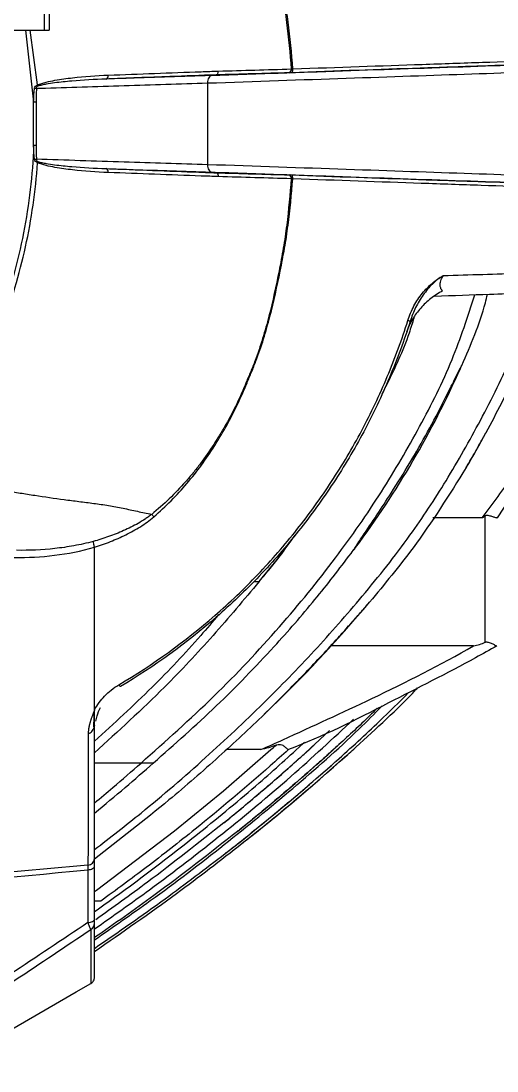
# Model space of a CAD drawing. Extents: x 9.3 to 87.2, y 0.6 to 68.8.
# Drawn here: x 62.47 to 64.413, y 22.828 to 27.11 of the extents above; entities that cross this region are included whole.
import ezdxf

# ---------------------------------------------------------------- set-up
doc = ezdxf.new("R2010")
doc.units = 0
doc.header["$MEASUREMENT"] = 0
doc.layers.add('OBJECT', color=7, linetype='CONTINUOUS')

msp = doc.modelspace()

# ---------------------------------------------------------------- linework, layer by layer
at = {"layer": 'OBJECT'}
for p, q in [((62.5651, 33.8472), (62.5651, 27.0722)), ((62.5856, 33.8472), (62.5856, 27.0722)), ((62.1377, 27.0722), (62.5651, 27.0722)), ((62.489, 27.0722), (62.522, 26.7791)), ((62.5379, 26.8488), (62.5081, 27.0722)), ((62.5651, 27.0722), (62.5856, 27.0722)), ((63.2316, 26.8568), (63.2316, 26.5236)), ((63.2424, 26.8867), (63.2667, 26.8898)), ((62.5329, 26.7791), (62.522, 26.7791)), ((62.5329, 26.7791), (62.5329, 26.6012)), ((62.5329, 26.6012), (62.522, 26.6012)), ((63.2667, 26.4906), (63.2424, 26.4937)), ((63.9442, 25.5882), (63.9555, 25.6112)), ((64.3523, 25.0836), (64.1514, 25.0836)), ((64.3644, 24.5762), (64.3644, 25.0917)), ((62.7706, 24.9452), (62.7707, 24.9636)), ((63.421, 24.8232), (63.4419, 24.8232)), ((63.442, 24.8233), (63.442, 24.8234)), ((64.3166, 24.5609), (63.7358, 24.5609)), ((63.7295, 24.2164), (63.6695, 24.16)), ((63.4478, 24.1381), (63.3085, 24.1381)), ((62.9602, 24.0834), (62.7706, 24.0834)), ((63.0104, 24.0834), (63.0104, 24.0834)), ((63.3036, 23.7146), (63.3095, 23.7192)), ((62.7706, 23.448), (62.7706, 23.6635)), ((62.7706, 23.2107), (62.7706, 23.4299)), ((62.7556, 23.4047), (62.7556, 23.1847))]:
    msp.add_line(p, q, dxfattribs=at)
at = {"layer": 'OBJECT', "flags": 128}
for points in [[(63.5729, 26.8988), (63.5744, 26.8992), (63.5759, 26.9001), (63.5772, 26.9016), (63.5784, 26.9036), (63.5792, 26.9059), (63.5799, 26.9086), (63.5802, 26.9114), (63.5802, 26.9144)], [(62.522, 26.6012), (62.522, 26.6312), (62.522, 26.7512), (62.522, 26.7791)], [(63.5795, 26.466), (63.5795, 26.469), (63.5792, 26.4718), (63.5785, 26.4744), (63.5776, 26.4768), (63.5765, 26.4788), (63.5751, 26.4803), (63.5736, 26.4812), (63.572, 26.4817)], [(64.8654, 26.0123), (64.8641, 26.0062), (64.7984, 25.7954), (64.7128, 25.585), (64.6095, 25.3827), (64.4127, 25.0836), (64.4127, 25.0836), (64.4127, 25.0836)], [(64.2627, 25.6932), (64.2629, 25.6931), (64.263, 25.6931), (64.2631, 25.693), (64.2632, 25.693), (64.2633, 25.693), (64.2633, 25.6929), (64.2633, 25.6929), (64.2634, 25.6929)], [(63.9555, 25.6112), (63.9555, 25.6112), (63.9555, 25.6112), (63.9554, 25.6112), (63.9553, 25.6113), (63.9553, 25.6113), (63.9552, 25.6114), (63.955, 25.6114), (63.9549, 25.6115)], [(63.442, 24.8234), (63.5165, 24.9147), (63.5382, 24.9424)], [(63.834, 24.963), (63.8343, 24.9628), (63.8345, 24.9626), (63.8347, 24.9625), (63.8349, 24.9624), (63.835, 24.9623), (63.8351, 24.9622), (63.8351, 24.9622), (63.8351, 24.9621)], [(62.7707, 24.3015), (62.7707, 24.3007), (62.7706, 24.2998)], [(62.7706, 23.56), (62.7784, 23.5655), (63.0973, 23.8072), (63.2961, 23.9698), (63.4904, 24.1381), (63.4904, 24.1381), (63.4904, 24.1381)], [(63.3095, 23.7192), (63.3095, 23.7192), (63.3095, 23.7192), (63.3095, 23.7192), (63.3095, 23.7192), (63.3095, 23.7192), (63.3095, 23.7192), (63.3095, 23.7192), (63.3095, 23.7192)], [(62.7433, 23.6481), (62.7487, 23.6486), (62.7539, 23.6497), (62.7587, 23.6512), (62.7628, 23.6531), (62.7661, 23.6554), (62.7686, 23.6579), (62.7701, 23.6607), (62.7706, 23.6635)], [(62.7433, 23.6481), (62.7433, 23.5967), (62.7433, 23.4326)], [(62.7433, 23.4326), (62.7488, 23.4331), (62.7539, 23.4341), (62.7587, 23.4356), (62.7628, 23.4375), (62.7661, 23.4398), (62.7686, 23.4424), (62.7701, 23.4451), (62.7706, 23.448)], [(62.137, 22.8275), (62.6951, 23.1497), (62.7556, 23.1847)]]:
    msp.add_lwpolyline(points, dxfattribs=at)
at = {"layer": 'OBJECT'}
for centre, radius, start, end in [((63.56, 26.9114), 0.0137, 288.533, 11.858), ((62.5182, 26.8433), 0.0204, 1.3765, 15.845), ((62.813, 26.8859), 0.0137, 289.7137, 11.8964), ((62.515, 26.2522), 0.5828, 88.2036, 88.9775), ((62.515, 27.1282), 0.5828, 271.0225, 271.7964), ((62.5182, 26.5371), 0.0204, 344.1604, 358.6214), ((62.813, 26.4945), 0.0137, 348.1025, 70.2866), ((63.56, 26.469), 0.0137, 348.1428, 71.4663), ((60.8137, 27.2235), 3.774, 323.1878, 336.0738), ((62.0157, 26.6902), 2.459, 336.0738, 336.3706), ((61.7537, 26.6902), 2.452, 333.893, 334.1852), ((60.9527, 27.2762), 3.882, 329.1935, 331.6032), ((59.4887, 28.2152), 5.429, 322.8725, 323.1878), ((59.4837, 28.4472), 5.7605, 313.71312, 319.94207), ((58.3257, 29.9837), 7.904, 308.9864, 312.53939), ((58.1757, 30.2721), 8.285, 308.68176, 312.4485), ((58.0407, 30.5272), 8.619, 308.22317, 312.18343), ((63.801, 24.1158), 0.0369, 42.1283, 42.2803), ((59.5207, 28.8941), 6.415, 312.18343, 312.29001), ((58.0687, 30.4696), 8.546, 307.82472, 311.73105), ((62.7434, 23.6949), 0.0273, 270.798, 355.2226), ((62.7417, 23.4301), 0.0289, 298.8054, 359.655)]:
    msp.add_arc(centre, radius, start, end, dxfattribs=at)
for points, knots in [([(63.0037, 28.2827), (63.0534, 28.2423), (63.0987, 28.1978), (63.1613, 28.1262), (63.1813, 28.1015), (63.2197, 28.0506), (63.2381, 28.0244), (63.273, 27.9713), (63.2896, 27.9442), (63.3212, 27.8892), (63.3359, 27.8611), (63.3633, 27.8038), (63.3762, 27.7746), (63.4007, 27.7156), (63.4122, 27.686), (63.434, 27.6264), (63.4443, 27.5965), (63.4635, 27.5362), (63.4723, 27.5059), (63.4966, 27.4145), (63.5103, 27.353), (63.5256, 27.2756), (63.5286, 27.2601), (63.5344, 27.229), (63.5372, 27.2135), (63.5452, 27.1668), (63.5498, 27.1354), (63.562, 27.0411), (63.568, 26.9776), (63.5734, 26.9142)], [0, 0, 0, 0, 0.125, 0.125, 0.1875, 0.1875, 0.25, 0.25, 0.3125, 0.3125, 0.375, 0.375, 0.4375, 0.4375, 0.5, 0.5, 0.5625, 0.5625, 0.625, 0.625, 0.75, 0.75, 0.78125, 0.78125, 0.8125, 0.8125, 0.875, 0.875, 1, 1, 1, 1]), ([(63.5802, 26.9144), (63.5749, 26.9781), (63.5688, 27.0418), (63.5565, 27.1365), (63.5519, 27.168), (63.5438, 27.2149), (63.5409, 27.2305), (63.5351, 27.2616), (63.5321, 27.2772), (63.5166, 27.3549), (63.5027, 27.4166), (63.4781, 27.5084), (63.4692, 27.5388), (63.4498, 27.5993), (63.4395, 27.6293), (63.4175, 27.6891), (63.4059, 27.7189), (63.3813, 27.7781), (63.3684, 27.8074), (63.3409, 27.8649), (63.3263, 27.8932), (63.2948, 27.9485), (63.2783, 27.9757), (63.2437, 28.0293), (63.2256, 28.0556), (63.1876, 28.1072), (63.1678, 28.1324), (63.106, 28.2054), (63.0615, 28.251), (63.0128, 28.2927)], [0, 0, 0, 0, 0.125, 0.125, 0.1875, 0.1875, 0.21875, 0.21875, 0.25, 0.25, 0.375, 0.375, 0.4375, 0.4375, 0.5, 0.5, 0.5625, 0.5625, 0.625, 0.625, 0.6875, 0.6875, 0.75, 0.75, 0.8125, 0.8125, 0.875, 0.875, 1, 1, 1, 1]), ([(65.1855, 26.9535), (65.1705, 26.953), (65.1555, 26.9525), (65.125, 26.9514), (65.0786, 26.9498), (65.0306, 26.9481), (64.9325, 26.9447), (64.8641, 26.9423), (64.6513, 26.935), (64.4986, 26.9297), (64.1716, 26.9185), (63.9988, 26.9125), (63.726, 26.9032), (63.6326, 26.9), (63.4416, 26.8934), (63.3441, 26.8901), (63.2447, 26.8867)], [0, 0, 0, 0, 0.03125, 0.03125, 0.0625, 0.125, 0.125, 0.25, 0.25, 0.5, 0.5, 0.75, 0.75, 0.875, 0.875, 1, 1, 1, 1]), ([(65.3648, 26.9598), (65.351, 26.9593), (65.337, 26.9588), (65.3087, 26.9578), (65.2657, 26.9564), (65.2212, 26.9548), (65.1303, 26.9517), (65.0671, 26.9496), (64.9354, 26.9452), (64.8671, 26.9429), (64.7259, 26.9382), (64.6529, 26.9358), (64.5023, 26.9308), (64.4246, 26.9282), (64.2648, 26.9228), (64.1829, 26.92), (63.9314, 26.9114), (63.756, 26.9053), (63.5729, 26.8988)], [0, 0, 0, 0, 0.03125, 0.03125, 0.0625, 0.125, 0.125, 0.25, 0.25, 0.375, 0.375, 0.5, 0.5, 0.625, 0.625, 0.75, 0.75, 1, 1, 1, 1]), ([(63.5802, 26.9144), (63.7638, 26.9209), (63.9396, 26.9271), (64.1917, 26.9357), (64.2738, 26.9385), (64.4341, 26.9439), (64.512, 26.9465), (64.663, 26.9516), (64.7361, 26.954), (64.8777, 26.9587), (64.9461, 26.961), (65.1442, 26.9677), (65.2657, 26.9719), (65.3766, 26.9758)], [0, 0, 0, 0, 0.25, 0.25, 0.375, 0.375, 0.5, 0.5, 0.625, 0.625, 0.75, 0.75, 1, 1, 1, 1]), ([(62.8264, 26.8888), (62.9527, 26.8936), (63.079, 26.8983), (63.2052, 26.9029), (63.2287, 26.9038), (63.2522, 26.9047), (63.2756, 26.9055)], [0, 0, 0, 0, 0.01271374, 0.01271374, 0.01271374, 0.01507616, 0.01507616, 0.01507616, 0.01507616]), ([(63.2316, 26.8568), (63.428, 26.8636), (63.6172, 26.8701), (63.9768, 26.8825), (64.1476, 26.8884), (64.471, 26.8995), (64.6221, 26.9048), (64.9033, 26.9145), (65.0335, 26.9191), (65.1518, 26.9232)], [0, 0, 0, 0, 0.25, 0.25, 0.5, 0.5, 0.75, 0.75, 1, 1, 1, 1]), ([(63.2667, 26.8898), (63.2692, 26.89), (63.2717, 26.8918), (63.275, 26.8976), (63.2758, 26.9016), (63.2756, 26.9055)], [0, 0, 0, 0, 0.5, 0.5, 1, 1, 1, 1]), ([(62.5254, 26.835), (62.5257, 26.8385), (62.5275, 26.8418), (62.5323, 26.8466), (62.5352, 26.8482), (62.5379, 26.8488)], [0, 0, 0, 0, 0.5, 0.5, 1, 1, 1, 1]), ([(62.5332, 26.8348), (62.5386, 26.8349), (62.5441, 26.8351), (62.5495, 26.8353), (62.6633, 26.8388), (62.7771, 26.8424), (62.8909, 26.846), (63.0045, 26.8497), (63.1181, 26.8533), (63.2316, 26.857)], [0.00009876, 0.00009876, 0.00009876, 0.00009876, 0.00070372, 0.00070372, 0.00070372, 0.01342346, 0.01342346, 0.01342346, 0.02611525, 0.02611525, 0.02611525, 0.02611525]), ([(62.5379, 26.8488), (62.5437, 26.8514), (62.5495, 26.8534), (62.5613, 26.8571), (62.5672, 26.8587), (62.585, 26.8631), (62.597, 26.8655), (62.6329, 26.872), (62.6569, 26.8753), (62.7293, 26.8836), (62.7778, 26.8869), (62.8264, 26.8888)], [0, 0, 0, 0, 0.0625, 0.0625, 0.125, 0.125, 0.25, 0.25, 0.5, 0.5, 1, 1, 1, 1]), ([(62.8176, 26.873), (62.7709, 26.8713), (62.7241, 26.8686), (62.6543, 26.8625), (62.631, 26.8601), (62.5962, 26.8554), (62.5847, 26.8537), (62.5673, 26.8506), (62.5616, 26.8495), (62.5501, 26.8469), (62.5443, 26.8455), (62.5386, 26.8438)], [0, 0, 0, 0, 0.5, 0.5, 0.75, 0.75, 0.875, 0.875, 0.9375, 0.9375, 1, 1, 1, 1]), ([(63.2667, 26.8898), (63.2667, 26.8898), (63.2667, 26.8898), (63.2667, 26.8898), (63.2036, 26.8875), (63.1405, 26.8851), (63.0774, 26.8828), (62.9908, 26.8796), (62.9042, 26.8763), (62.8176, 26.873)], [-0.0000002, -0.0000002, -0.0000002, -0.0000002, 0, 0, 0, 0.00635387, 0.00635387, 0.00635387, 0.01507415, 0.01507415, 0.01507415, 0.01507415]), ([(63.2424, 26.8867), (63.1319, 26.8831), (63.0214, 26.8795), (62.911, 26.876), (62.8799, 26.875), (62.8488, 26.874), (62.8176, 26.873)], [0, 0, 0, 0, 0.01234064, 0.01234064, 0.01234064, 0.0158154, 0.0158154, 0.0158154, 0.0158154]), ([(63.2447, 26.8867), (63.2453, 26.8867), (63.2457, 26.8867), (63.246, 26.8865), (63.2457, 26.8864), (63.2446, 26.8859), (63.2435, 26.8853), (63.2404, 26.883), (63.2383, 26.8808), (63.235, 26.8753), (63.2337, 26.872), (63.2319, 26.8648), (63.2315, 26.861), (63.2316, 26.857)], [0, 0, 0, 0, 0.0625, 0.0625, 0.125, 0.125, 0.25, 0.25, 0.5, 0.5, 0.75, 0.75, 1, 1, 1, 1]), ([(63.2447, 26.8867), (63.2443, 26.8867), (63.2439, 26.8867), (63.2436, 26.8866), (63.2434, 26.8866), (63.2432, 26.8866), (63.243, 26.8866), (63.2428, 26.8866), (63.2427, 26.8866), (63.2426, 26.8866), (63.2425, 26.8866), (63.2424, 26.8866), (63.2424, 26.8867), (63.2423, 26.8867), (63.2423, 26.8867), (63.2423, 26.8867), (63.2424, 26.8867), (63.2424, 26.8867), (63.2424, 26.8867)], [0, 0, 0, 0, 0.000050556, 0.000050556, 0.000050556, 0.0000818144, 0.0000818144, 0.0000818144, 0.0001011032, 0.0001011032, 0.0001011032, 0.0001205568, 0.0001205568, 0.0001205568, 0.0001251167, 0.0001251167, 0.0001251167, 0.000127272, 0.000127272, 0.000127272, 0.000127272]), ([(62.5332, 26.8348), (62.5331, 26.8248), (62.533, 26.8148), (62.533, 26.8048), (62.5329, 26.7962), (62.5329, 26.7877), (62.5329, 26.7791)], [0, 0, 0, 0, 0.000762036, 0.000762036, 0.000762036, 0.001413001, 0.001413001, 0.001413001, 0.001413001]), ([(62.5386, 26.8438), (62.5372, 26.8433), (62.5358, 26.8421), (62.5338, 26.8388), (62.5333, 26.8368), (62.5332, 26.8348)], [0, 0, 0, 0, 0.5, 0.5, 1, 1, 1, 1]), ([(62.522, 26.6012), (62.5173, 26.481), (62.5035, 26.3623), (62.4691, 26.1865), (62.4553, 26.1282), (62.4312, 26.0415), (62.4226, 26.0126), (62.4042, 25.9552), (62.3944, 25.9265), (62.3428, 25.7847), (62.2931, 25.6758), (62.1775, 25.4668), (62.1116, 25.3667), (62.037, 25.2712)], [0, 0, 0, 0, 0.25, 0.25, 0.375, 0.375, 0.4375, 0.4375, 0.5, 0.5, 0.75, 0.75, 1, 1, 1, 1]), ([(62.5329, 26.6012), (62.5329, 26.5912), (62.5329, 26.5812), (62.533, 26.5712), (62.533, 26.5627), (62.5331, 26.5542), (62.5332, 26.5456)], [0, 0, 0, 0, 0.000762003, 0.000762003, 0.000762003, 0.001412997, 0.001412997, 0.001412997, 0.001412997]), ([(62.0543, 25.2577), (62.1252, 25.3496), (62.1885, 25.4456), (62.3004, 25.6454), (62.349, 25.7493), (62.4106, 25.9112), (62.4293, 25.9663), (62.4623, 26.0771), (62.4767, 26.1328), (62.5136, 26.3015), (62.53, 26.4157), (62.5379, 26.5315)], [0, 0, 0, 0, 0.25, 0.25, 0.5, 0.5, 0.625, 0.625, 0.75, 0.75, 1, 1, 1, 1]), ([(62.5379, 26.5315), (62.5352, 26.5322), (62.5323, 26.5338), (62.5275, 26.5386), (62.5257, 26.5418), (62.5254, 26.5454)], [0, 0, 0, 0, 0.5, 0.5, 1, 1, 1, 1]), ([(62.5332, 26.5456), (62.5333, 26.5436), (62.5338, 26.5416), (62.5358, 26.5383), (62.5372, 26.5371), (62.5386, 26.5366)], [0, 0, 0, 0, 0.5, 0.5, 1, 1, 1, 1]), ([(63.2316, 26.5233), (63.1181, 26.527), (63.0045, 26.5307), (62.8909, 26.5343), (62.7717, 26.5381), (62.6525, 26.5419), (62.5332, 26.5456)], [0.00000011, 0.00000011, 0.00000011, 0.00000011, 0.0126919, 0.0126919, 0.0126919, 0.02601659, 0.02601659, 0.02601659, 0.02601659]), ([(62.8264, 26.4916), (62.7778, 26.4935), (62.7294, 26.4968), (62.657, 26.5051), (62.6329, 26.5084), (62.5969, 26.5149), (62.5849, 26.5173), (62.5671, 26.5218), (62.5612, 26.5234), (62.5495, 26.527), (62.5436, 26.529), (62.5379, 26.5315)], [0, 0, 0, 0, 0.5, 0.5, 0.75, 0.75, 0.875, 0.875, 0.9375, 0.9375, 1, 1, 1, 1]), ([(62.5386, 26.5366), (62.5443, 26.5349), (62.55, 26.5335), (62.5615, 26.5309), (62.5673, 26.5298), (62.5846, 26.5267), (62.5962, 26.525), (62.631, 26.5203), (62.6542, 26.5179), (62.7241, 26.5117), (62.7709, 26.5091), (62.8176, 26.5074)], [0, 0, 0, 0, 0.0625, 0.0625, 0.125, 0.125, 0.25, 0.25, 0.5, 0.5, 1, 1, 1, 1]), ([(62.8176, 26.5074), (62.8547, 26.5062), (62.8918, 26.505), (62.9288, 26.5038), (63.0333, 26.5005), (63.1379, 26.4971), (63.2424, 26.4937)], [0.00348022, 0.00348022, 0.00348022, 0.00348022, 0.00762, 0.00762, 0.00762, 0.01929564, 0.01929564, 0.01929564, 0.01929564]), ([(62.8176, 26.5074), (62.9439, 26.5026), (63.0701, 26.4978), (63.1963, 26.4932), (63.2198, 26.4923), (63.2432, 26.4915), (63.2667, 26.4906), (63.2667, 26.4906), (63.2667, 26.4906), (63.2667, 26.4906)], [0, 0, 0, 0, 0.01271294, 0.01271294, 0.01271294, 0.01507417, 0.01507417, 0.01507417, 0.01507436, 0.01507436, 0.01507436, 0.01507436]), ([(63.2316, 26.5233), (63.2315, 26.5194), (63.2319, 26.5155), (63.2337, 26.5083), (63.235, 26.505), (63.2383, 26.4995), (63.2404, 26.4973), (63.2435, 26.4951), (63.2446, 26.4945), (63.2457, 26.494), (63.246, 26.4938), (63.2458, 26.4937), (63.2453, 26.4937), (63.2447, 26.4937)], [0, 0, 0, 0, 0.25, 0.25, 0.5, 0.5, 0.75, 0.75, 0.875, 0.875, 0.9375, 0.9375, 1, 1, 1, 1]), ([(65.1518, 26.4572), (65.0335, 26.4613), (64.9033, 26.4658), (64.6221, 26.4756), (64.471, 26.4808), (64.1476, 26.492), (63.9768, 26.4979), (63.6172, 26.5103), (63.428, 26.5168), (63.2316, 26.5236)], [0, 0, 0, 0, 0.25, 0.25, 0.5, 0.5, 0.75, 0.75, 1, 1, 1, 1]), ([(63.2756, 26.4748), (63.2521, 26.4757), (63.2287, 26.4766), (63.2052, 26.4774), (63.079, 26.4821), (62.9527, 26.4868), (62.8264, 26.4916)], [0, 0, 0, 0, 0.00236285, 0.00236285, 0.00236285, 0.01507617, 0.01507617, 0.01507617, 0.01507617]), ([(63.5734, 26.4661), (63.5681, 26.4029), (63.5624, 26.3398), (63.5506, 26.2458), (63.5462, 26.2146), (63.5381, 26.168), (63.5352, 26.1525), (63.5294, 26.1215), (63.5265, 26.106), (63.5112, 26.0288), (63.4978, 25.9672), (63.4742, 25.8755), (63.4657, 25.8451), (63.447, 25.7845), (63.4369, 25.7544), (63.4199, 25.7096), (63.4139, 25.6948), (63.4016, 25.6654), (63.3955, 25.6507), (63.3769, 25.6067), (63.3642, 25.5775), (63.337, 25.5202), (63.3225, 25.492), (63.2987, 25.4508), (63.2905, 25.4371), (63.274, 25.41), (63.2656, 25.3965), (63.2397, 25.3564), (63.2217, 25.3301), (63.1927, 25.2916), (63.1829, 25.279), (63.1625, 25.2544), (63.1521, 25.2423), (63.0992, 25.1827), (63.0536, 25.1381), (63.0037, 25.0976)], [0, 0, 0, 0, 0.125, 0.125, 0.1875, 0.1875, 0.21875, 0.21875, 0.25, 0.25, 0.375, 0.375, 0.4375, 0.4375, 0.5, 0.5, 0.53125, 0.53125, 0.5625, 0.5625, 0.625, 0.625, 0.6875, 0.6875, 0.71875, 0.71875, 0.75, 0.75, 0.8125, 0.8125, 0.84375, 0.84375, 0.875, 0.875, 1, 1, 1, 1]), ([(63.0128, 25.0876), (63.0613, 25.1295), (63.1059, 25.175), (63.168, 25.2478), (63.188, 25.2727), (63.2259, 25.3244), (63.2437, 25.3509), (63.2778, 25.4049), (63.2941, 25.4324), (63.3257, 25.4879), (63.3403, 25.5164), (63.3676, 25.5744), (63.3803, 25.6038), (63.3989, 25.6481), (63.405, 25.6629), (63.4173, 25.6925), (63.4233, 25.7073), (63.4404, 25.7522), (63.4507, 25.7824), (63.4695, 25.8432), (63.4781, 25.8737), (63.5021, 25.9656), (63.5157, 26.0274), (63.5313, 26.1049), (63.5343, 26.1204), (63.5402, 26.1514), (63.5432, 26.167), (63.5514, 26.2137), (63.556, 26.245), (63.5682, 26.3393), (63.5741, 26.4026), (63.5795, 26.466)], [0, 0, 0, 0, 0.125, 0.125, 0.1875, 0.1875, 0.25, 0.25, 0.3125, 0.3125, 0.375, 0.375, 0.4375, 0.4375, 0.46875, 0.46875, 0.5, 0.5, 0.5625, 0.5625, 0.625, 0.625, 0.75, 0.75, 0.78125, 0.78125, 0.8125, 0.8125, 0.875, 0.875, 1, 1, 1, 1]), ([(63.2424, 26.4937), (63.2423, 26.4937), (63.2423, 26.4937), (63.2423, 26.4937), (63.2424, 26.4937), (63.2424, 26.4937), (63.2425, 26.4937), (63.2427, 26.4937), (63.2431, 26.4937), (63.2434, 26.4937), (63.2438, 26.4937), (63.2443, 26.4937), (63.2447, 26.4937)], [0, 0, 0, 0, 0.0000044564, 0.0000044564, 0.0000044564, 0.0000160623, 0.0000160623, 0.0000160623, 0.0000688807, 0.0000688807, 0.0000688807, 0.0001278285, 0.0001278285, 0.0001278285, 0.0001278285]), ([(63.2447, 26.4937), (63.3441, 26.4903), (63.4416, 26.4869), (63.6326, 26.4804), (63.726, 26.4772), (63.9988, 26.4678), (64.1716, 26.4619), (64.4986, 26.4507), (64.6513, 26.4454), (64.8641, 26.438), (64.9325, 26.4357), (65.0306, 26.4323), (65.0626, 26.4311), (65.1095, 26.4295), (65.125, 26.429), (65.1555, 26.4279), (65.1705, 26.4274), (65.1855, 26.4269)], [0, 0, 0, 0, 0.125, 0.125, 0.25, 0.25, 0.5, 0.5, 0.75, 0.75, 0.875, 0.875, 0.9375, 0.9375, 0.96875, 0.96875, 1, 1, 1, 1]), ([(63.2667, 26.4906), (63.2692, 26.4904), (63.2717, 26.4885), (63.275, 26.4827), (63.2758, 26.4787), (63.2756, 26.4748)], [0, 0, 0, 0, 0.5, 0.5, 1, 1, 1, 1]), ([(63.572, 26.4817), (63.7528, 26.4752), (63.9264, 26.4692), (64.1756, 26.4607), (64.2568, 26.458), (64.4154, 26.4526), (64.4926, 26.45), (64.717, 26.4425), (64.8576, 26.4379), (65.0545, 26.4312), (65.1175, 26.4291), (65.2083, 26.426), (65.2378, 26.425), (65.2813, 26.4235), (65.3027, 26.4228), (65.3238, 26.422), (65.3378, 26.4215), (65.3448, 26.4213), (65.3517, 26.4211)], [0, 0, 0, 0, 0.25, 0.25, 0.375, 0.375, 0.5, 0.5, 0.75, 0.75, 0.875, 0.875, 0.9375, 0.9375, 0.96875, 0.984375, 0.984375, 1, 1, 1, 1]), ([(65.3685, 26.4043), (65.2575, 26.4082), (65.1361, 26.4123), (64.8723, 26.4213), (64.7311, 26.426), (64.5055, 26.4337), (64.4279, 26.4363), (64.2684, 26.4417), (64.1867, 26.4445), (63.936, 26.4532), (63.7614, 26.4594), (63.5795, 26.466)], [0, 0, 0, 0, 0.25, 0.25, 0.5, 0.5, 0.625, 0.625, 0.75, 0.75, 1, 1, 1, 1]), ([(65.3155, 26.1059), (65.2776, 26.1046), (65.2385, 26.1033), (65.158, 26.1007), (65.1166, 26.0993), (64.9891, 26.0952), (64.8995, 26.0922), (64.7583, 26.0877), (64.71, 26.0862), (64.6117, 26.0831), (64.5615, 26.0815), (64.4082, 26.0767), (64.3022, 26.0734), (64.1925, 26.0702)], [0, 0, 0, 0, 0.125, 0.125, 0.25, 0.25, 0.5, 0.5, 0.625, 0.625, 0.75, 0.75, 1, 1, 1, 1]), ([(64.049, 25.888), (64.0556, 25.9089), (64.064, 25.9288), (64.0788, 25.9567), (64.0842, 25.9657), (64.0956, 25.983), (64.1017, 25.9912), (64.1205, 26.0144), (64.1339, 26.0279), (64.1626, 26.0515), (64.1775, 26.0614), (64.1925, 26.0702)], [0, 0, 0, 0, 0.25, 0.25, 0.375, 0.375, 0.5, 0.5, 0.75, 0.75, 1, 1, 1, 1]), ([(64.1925, 26.0702), (64.1775, 26.0614), (64.1629, 26.0502), (64.1354, 26.0236), (64.1229, 26.0087), (64.1057, 25.9844), (64.1002, 25.976), (64.09, 25.9586), (64.0852, 25.9497), (64.0719, 25.9227), (64.0644, 25.9041), (64.0583, 25.8848)], [0, 0, 0, 0, 0.25, 0.25, 0.5, 0.5, 0.625, 0.625, 0.75, 0.75, 1, 1, 1, 1]), ([(64.1904, 26.0091), (64.188, 26.0115), (64.1858, 26.0144), (64.1824, 26.0216), (64.1812, 26.0259), (64.1807, 26.0366), (64.1815, 26.0431), (64.1858, 26.057), (64.189, 26.0639), (64.1925, 26.0702)], [0, 0, 0, 0, 0.25, 0.25, 0.5, 0.5, 0.75, 0.75, 1, 1, 1, 1]), ([(62.7706, 23.7306), (62.8342, 23.7798), (62.9893, 23.8999), (63.2191, 24.0986), (63.4549, 24.3194), (63.6684, 24.539), (63.8689, 24.7672), (64.0515, 24.9966), (64.2105, 25.2379), (64.3492, 25.4847), (64.4776, 25.7373), (64.5324, 25.9173), (64.5581, 26.0016)], [0, 0, 0, 0, 0.0821285, 0.2004023, 0.3102851, 0.4121531, 0.5131902, 0.6206654, 0.7115031, 0.8080168, 0.9101123, 1, 1, 1, 1]), ([(62.9602, 24.0834), (63.0607, 24.1729), (63.2583, 24.3487), (63.5228, 24.6296), (63.7504, 24.9089), (63.9413, 25.1822), (64.0987, 25.453), (64.2331, 25.7191), (64.2936, 25.9044), (64.3226, 25.9934)], [0, 0, 0, 0, 0.169854, 0.333884, 0.486535, 0.624553, 0.754213, 0.882009, 1, 1, 1, 1]), ([(64.1904, 26.0091), (64.1738, 25.9999), (64.1578, 25.9896), (64.1352, 25.972), (64.1279, 25.9658), (64.1141, 25.9528), (64.1075, 25.9461), (64.0887, 25.9249), (64.0775, 25.9096), (64.0581, 25.8766), (64.0501, 25.8592), (64.044, 25.841)], [0, 0, 0, 0, 0.25, 0.25, 0.375, 0.375, 0.5, 0.5, 0.75, 0.75, 1, 1, 1, 1]), ([(64.1584, 25.9876), (64.2339, 25.9903), (64.4049, 25.9963), (64.6681, 26.0054), (64.9481, 26.0152), (65.1186, 26.0212), (65.2041, 26.0242)], [0, 0, 0, 0, 0.1877, 0.425336, 0.711664, 1, 1, 1, 1]), ([(64.2685, 25.7046), (64.3054, 25.7883), (64.3471, 25.8831), (64.371, 25.9834), (64.3738, 25.9952)], [0, 0, 0, 0, 0.883052, 1, 1, 1, 1]), ([(64.3523, 25.0836), (64.3523, 25.0836), (64.3963, 25.1407), (64.4812, 25.2581), (64.5906, 25.4415), (64.683, 25.63), (64.7591, 25.8184), (64.7965, 25.9474), (64.8148, 26.0106)], [0, 0, 0, 0, 0.000002, 0.207428, 0.416294, 0.613647, 0.810999, 1, 1, 1, 1]), ([(64.6088, 26.0034), (64.6036, 25.9825), (64.5755, 25.8692), (64.4965, 25.6756), (64.4099, 25.5107), (64.3676, 25.43)], [0, 0, 0, 0, 0.103465, 0.561341, 1, 1, 1, 1]), ([(62.8697, 24.4025), (63.0089, 24.4848), (63.1394, 24.5789), (63.3219, 24.7377), (63.3805, 24.7935), (63.4649, 24.8819), (63.4924, 24.912), (63.5456, 24.9731), (63.5715, 25.0042), (63.6466, 25.0989), (63.6937, 25.1641), (63.7598, 25.2651), (63.7811, 25.2992), (63.8221, 25.3685), (63.8616, 25.4388), (63.898, 25.5112), (63.9328, 25.5847), (63.9494, 25.6219), (63.9966, 25.7343), (64.0245, 25.8105), (64.049, 25.888)], [0, 0, 0, 0, 0.25, 0.25, 0.375, 0.375, 0.4375, 0.4375, 0.5, 0.5, 0.625, 0.625, 0.6875, 0.6875, 0.75, 0.8125, 0.8125, 0.875, 0.875, 1, 1, 1, 1]), ([(64.0583, 25.8848), (64.0337, 25.807), (64.0055, 25.7306), (63.958, 25.6178), (63.9413, 25.5804), (63.9062, 25.5067), (63.8695, 25.4341), (63.8297, 25.3635), (63.7885, 25.294), (63.7671, 25.2597), (63.7007, 25.1586), (63.6534, 25.0932), (63.5779, 24.9982), (63.552, 24.9671), (63.4986, 24.9059), (63.4711, 24.8757), (63.3865, 24.7872), (63.3278, 24.7313), (63.1454, 24.5722), (63.015, 24.4778), (62.8759, 24.3952)], [0, 0, 0, 0, 0.125, 0.125, 0.1875, 0.1875, 0.25, 0.3125, 0.3125, 0.375, 0.375, 0.5, 0.5, 0.5625, 0.5625, 0.625, 0.625, 0.75, 0.75, 1, 1, 1, 1]), ([(64.0732, 25.8981), (64.067, 25.8777), (64.0383, 25.7826), (63.995, 25.6929), (63.961, 25.6224)], [0, 0, 0, 0, 0.214782, 1, 1, 1, 1]), ([(64.0583, 25.8848), (64.0583, 25.8848), (64.0575, 25.8851), (64.0543, 25.8862), (64.0518, 25.887), (64.049, 25.888)], [0, 0, 0, 0, 0.5, 0.5, 1, 1, 1, 1]), ([(63.834, 24.963), (63.8438, 24.9776), (63.893, 25.0505), (63.9965, 25.2053), (64.108, 25.3909), (64.1866, 25.5413), (64.2304, 25.6287), (64.252, 25.6718), (64.2627, 25.6932)], [0, 0, 0, 0, 0.06279, 0.313757, 0.655623, 0.827324, 0.914017, 1, 1, 1, 1]), ([(64.2627, 25.6932), (64.2635, 25.6947), (64.2651, 25.6979), (64.267, 25.7015), (64.2681, 25.7037), (64.2684, 25.7044), (64.2685, 25.7045), (64.2685, 25.7046)], [0, 0, 0, 0, 0.3497868, 0.7174089, 0.858887, 0.9664999, 1, 1, 1, 1]), ([(63.9549, 25.6115), (63.9556, 25.6129), (63.9572, 25.6156), (63.959, 25.6188), (63.9602, 25.621), (63.9607, 25.622), (63.961, 25.6224), (63.961, 25.6224), (63.961, 25.6224)], [0, 0, 0, 0, 0.310389, 0.628913, 0.761248, 0.894698, 0.970341, 1, 1, 1, 1]), ([(64.2869, 25.2881), (64.2869, 25.2881), (64.2869, 25.2881), (64.287, 25.2883), (64.2874, 25.289), (64.2894, 25.2923), (64.2973, 25.3059), (64.3112, 25.3302), (64.3277, 25.3592), (64.3409, 25.3826), (64.3498, 25.3983), (64.3557, 25.4089), (64.3597, 25.416), (64.3624, 25.4208), (64.3642, 25.424), (64.3654, 25.4261), (64.3662, 25.4276), (64.3668, 25.4286), (64.3672, 25.4293), (64.3674, 25.4298), (64.3675, 25.43), (64.3676, 25.43), (64.3676, 25.43)], [0, 0, 0, 0, 0.001356, 0.003124, 0.006403, 0.020434, 0.07584, 0.296521, 0.526308, 0.680607, 0.784301, 0.854058, 0.901049, 0.932764, 0.954227, 0.968808, 0.978774, 0.985651, 0.992508, 0.995405, 0.998332, 1, 1, 1, 1]), ([(64.2869, 25.2881), (64.2174, 25.177), (64.0977, 24.9858), (63.9533, 24.8126), (63.8927, 24.7399)], [0, 0, 0, 0, 0.580628, 1, 1, 1, 1]), ([(62.0543, 25.2577), (62.0935, 25.2503), (62.1333, 25.2446), (62.1924, 25.2345), (62.2119, 25.2308), (62.2511, 25.2234), (62.2707, 25.2197), (62.3295, 25.2088), (62.3688, 25.2017), (62.4278, 25.1913), (62.4475, 25.1879), (62.487, 25.1814), (62.5465, 25.1719), (62.6264, 25.1607), (62.6867, 25.1528), (62.727, 25.1476), (62.7472, 25.145), (62.7875, 25.1398), (62.8076, 25.137), (62.8475, 25.1306), (62.8672, 25.1268), (62.9062, 25.1186), (62.9257, 25.1142), (62.9647, 25.1058), (62.9842, 25.1017), (63.0037, 25.0976)], [0, 0, 0, 0, 0.125, 0.125, 0.1875, 0.1875, 0.25, 0.25, 0.375, 0.375, 0.4375, 0.4375, 0.5, 0.625, 0.6875, 0.6875, 0.75, 0.75, 0.8125, 0.8125, 0.875, 0.875, 0.9375, 0.9375, 1, 1, 1, 1]), ([(63.0037, 25.0976), (63.0016, 25.0959), (62.9993, 25.0942), (62.9949, 25.0908), (62.9926, 25.0892), (62.9858, 25.0843), (62.9813, 25.0812), (62.9674, 25.072), (62.958, 25.0663), (62.9292, 25.0499), (62.9095, 25.0402), (62.8691, 25.0223), (62.8484, 25.0142), (62.8069, 24.9995), (62.7859, 24.993), (62.7648, 24.987)], [0, 0, 0, 0, 0.03125, 0.03125, 0.0625, 0.0625, 0.125, 0.125, 0.25, 0.25, 0.5, 0.5, 0.75, 0.75, 1, 1, 1, 1]), ([(64.3644, 25.0917), (64.3654, 25.0924), (64.3673, 25.0937), (64.3712, 25.0942), (64.3794, 25.0934), (64.3909, 25.0899), (64.4029, 25.0864), (64.411, 25.0839), (64.4121, 25.0837), (64.4127, 25.0836)], [0, 0, 0, 0, 0.044777, 0.090385, 0.147987, 0.371181, 0.583864, 0.791847, 1, 1, 1, 1]), ([(62.7707, 24.9636), (62.7925, 24.9706), (62.814, 24.9782), (62.8565, 24.995), (62.8775, 25.0042), (62.9184, 25.0243), (62.9383, 25.0352), (62.9767, 25.0594), (62.9953, 25.0726), (63.0128, 25.0876)], [0, 0, 0, 0, 0.25, 0.25, 0.5, 0.5, 0.75, 0.75, 1, 1, 1, 1]), ([(64.3644, 25.0917), (64.3626, 25.0901), (64.3598, 25.0876), (64.3561, 25.0851), (64.3539, 25.0838), (64.3527, 25.0837), (64.3523, 25.0836)], [0, 0, 0, 0, 0.489994, 0.764317, 0.916248, 1, 1, 1, 1]), ([(63.442, 24.8233), (63.442, 24.8234), (63.4421, 24.8235), (63.4424, 24.8238), (63.4427, 24.8242), (63.4439, 24.8256), (63.4466, 24.8289), (63.4526, 24.8359), (63.4644, 24.8501), (63.4891, 24.8803), (63.5331, 24.9347), (63.5676, 24.9829), (63.5886, 25.0123)], [0, 0, 0, 0, 0.0010313, 0.0020634, 0.0041269, 0.0082543, 0.0247639, 0.0577821, 0.1238193, 0.2558952, 0.546721, 1, 1, 1, 1]), ([(62.7648, 24.987), (62.7388, 24.9799), (62.7127, 24.9742), (62.6606, 24.9647), (62.6345, 24.961), (62.5563, 24.9525), (62.5041, 24.9503), (62.4519, 24.9509)], [0, 0, 0, 0, 0.25, 0.25, 0.5, 0.5, 1, 1, 1, 1]), ([(62.7706, 24.9637), (62.7692, 24.9688), (62.768, 24.9733), (62.766, 24.9813), (62.7653, 24.9846), (62.7648, 24.987)], [0, 0, 0, 0, 0.5, 0.5, 1, 1, 1, 1]), ([(62.4432, 24.9213), (62.4982, 24.921), (62.553, 24.9239), (62.6622, 24.9372), (62.7166, 24.9475), (62.7706, 24.9637)], [0, 0, 0, 0, 0.5, 0.5, 1, 1, 1, 1]), ([(63.0106, 24.0836), (63.0972, 24.1601), (63.2682, 24.3113), (63.4857, 24.5364), (63.6689, 24.7443), (63.7687, 24.8749), (63.8172, 24.9383)], [0, 0, 0, 0, 0.2943602, 0.581245, 0.7968207, 1, 1, 1, 1]), ([(63.8172, 24.9383), (63.8172, 24.9383), (63.8173, 24.9385), (63.8181, 24.9396), (63.8215, 24.9445), (63.8271, 24.9528), (63.832, 24.96), (63.834, 24.963)], [0, 0, 0, 0, 0.032723, 0.076597, 0.191829, 0.659607, 1, 1, 1, 1]), ([(63.4419, 24.8232), (63.38, 24.7494), (63.2562, 24.6019), (63.035, 24.366), (62.8672, 24.2133), (62.7706, 24.1254)], [0, 0, 0, 0, 0.2980689, 0.5959884, 1, 1, 1, 1]), ([(63.442, 24.8233), (63.442, 24.8233), (63.4419, 24.8233), (63.4419, 24.8232), (63.4419, 24.8232)], [0, 0, 0, 0, 0.559654, 1, 1, 1, 1]), ([(63.4645, 24.2834), (63.4645, 24.2834), (63.4645, 24.2835), (63.4647, 24.2837), (63.4655, 24.2844), (63.4688, 24.2877), (63.4826, 24.3014), (63.5382, 24.3566), (63.636, 24.4557), (63.7355, 24.5623), (63.8026, 24.637), (63.8326, 24.671), (63.8526, 24.6938), (63.866, 24.7091), (63.8749, 24.7194), (63.8809, 24.7263), (63.8849, 24.7309), (63.8876, 24.734), (63.8894, 24.7361), (63.8906, 24.7375), (63.8914, 24.7384), (63.892, 24.7391), (63.8924, 24.7396), (63.8926, 24.7398), (63.8927, 24.7399), (63.8927, 24.7399), (63.8927, 24.7399)], [0, 0, 0, 0, 0.000522, 0.001189, 0.002443, 0.006958, 0.024865, 0.096172, 0.38105, 0.68937, 0.791599, 0.860055, 0.905918, 0.936664, 0.957292, 0.971146, 0.980464, 0.986744, 0.99099, 0.993874, 0.995846, 0.997211, 0.998641, 0.999215, 0.999698, 1, 1, 1, 1]), ([(63.277, 24.6891), (63.2527, 24.6603), (63.1662, 24.558), (63.0003, 24.3824), (62.8499, 24.245), (62.7706, 24.1725)], [0, 0, 0, 0, 0.155856, 0.555246, 1, 1, 1, 1]), ([(63.4478, 24.1381), (63.4478, 24.1381), (63.4787, 24.1505), (63.6302, 24.2203), (63.9235, 24.3534), (64.1816, 24.4838), (64.3166, 24.5609), (64.3166, 24.5609)], [0, 0, 0, 0, 0.000002, 0.103462, 0.517378, 0.999998, 1, 1, 1, 1]), ([(64.4126, 24.5609), (64.3835, 24.5448), (64.2377, 24.4639), (63.9548, 24.3216), (63.7021, 24.1908), (63.5614, 24.1381), (63.5614, 24.1381)], [0, 0, 0, 0, 0.105146, 0.525953, 0.999997, 1, 1, 1, 1]), ([(64.3166, 24.5609), (64.325, 24.5629), (64.3414, 24.5666), (64.3569, 24.5731), (64.3644, 24.5762)], [0, 0, 0, 0, 0.513569, 1, 1, 1, 1]), ([(64.3644, 24.5762), (64.3649, 24.5764), (64.3669, 24.5772), (64.3712, 24.5776), (64.3807, 24.5757), (64.3921, 24.5705), (64.4032, 24.5651), (64.4107, 24.5614), (64.412, 24.5611), (64.4126, 24.5609)], [0, 0, 0, 0, 0.018501, 0.08385, 0.166639, 0.400482, 0.607585, 0.803577, 1, 1, 1, 1]), ([(62.7707, 24.3015), (62.7761, 24.311), (62.7822, 24.3205), (62.796, 24.339), (62.8035, 24.3479), (62.8201, 24.3652), (62.8292, 24.3736), (62.8485, 24.3889), (62.8587, 24.396), (62.8697, 24.4025)], [0, 0, 0, 0, 0.25, 0.25, 0.5, 0.5, 0.75, 0.75, 1, 1, 1, 1]), ([(62.8759, 24.3952), (62.8756, 24.3951), (62.875, 24.3956), (62.8728, 24.3982), (62.8714, 24.4001), (62.8697, 24.4025)], [0, 0, 0, 0, 0.5, 0.5, 1, 1, 1, 1]), ([(63.7572, 24.0919), (63.8165, 24.1453), (63.9171, 24.236), (64.0127, 24.3317), (64.052, 24.371)], [0, 0, 0, 0, 0.5897724, 1, 1, 1, 1]), ([(63.8372, 24.1486), (63.9207, 24.2247), (64.0068, 24.3031), (64.0866, 24.3877), (64.0889, 24.3902)], [0, 0, 0, 0, 0.97065, 1, 1, 1, 1]), ([(62.7706, 24.2998), (62.7705, 24.2993), (62.7701, 24.2983), (62.7695, 24.2969), (62.7689, 24.2955), (62.7683, 24.2941), (62.7677, 24.2926), (62.7672, 24.2912), (62.7666, 24.2898), (62.766, 24.2884), (62.7655, 24.2869), (62.7649, 24.2855), (62.7643, 24.2841), (62.7638, 24.2827), (62.7632, 24.2812), (62.7627, 24.2798), (62.7621, 24.2784), (62.7612, 24.2759), (62.7598, 24.2723), (62.7581, 24.2677), (62.7565, 24.263), (62.755, 24.2584), (62.7535, 24.2537), (62.7521, 24.2491), (62.7508, 24.2445), (62.7497, 24.2399), (62.7486, 24.2352), (62.7476, 24.2306), (62.7468, 24.226), (62.7461, 24.2214), (62.7455, 24.2169), (62.7451, 24.2123), (62.7449, 24.2077), (62.7448, 24.2047), (62.7448, 24.2032)], [0, 0, 0, 0, 0.014682, 0.029363, 0.044045, 0.058727, 0.073408, 0.08809, 0.102772, 0.117454, 0.132135, 0.146817, 0.161499, 0.17618, 0.190862, 0.205544, 0.220225, 0.234907, 0.282725, 0.330544, 0.378362, 0.42618, 0.473999, 0.521817, 0.569635, 0.617454, 0.665272, 0.71309, 0.760908, 0.808727, 0.856545, 0.904363, 0.952182, 1, 1, 1, 1]), ([(62.7684, 24.2297), (62.7683, 24.2307), (62.7683, 24.2327), (62.7683, 24.2357), (62.7683, 24.2388), (62.7683, 24.2418), (62.7683, 24.2449), (62.7683, 24.248), (62.7684, 24.2511), (62.7685, 24.2542), (62.7686, 24.2574), (62.7687, 24.2607), (62.7688, 24.264), (62.769, 24.2673), (62.7691, 24.2707), (62.7693, 24.2741), (62.7695, 24.2777), (62.7696, 24.2804), (62.7697, 24.2824), (62.7698, 24.2835), (62.7698, 24.2847), (62.7699, 24.2858), (62.77, 24.2869), (62.77, 24.2881), (62.7701, 24.2893), (62.7701, 24.2904), (62.7702, 24.2916), (62.7703, 24.2927), (62.7703, 24.2939), (62.7704, 24.2951), (62.7705, 24.2962), (62.7705, 24.2974), (62.7706, 24.2986), (62.7706, 24.2994), (62.7706, 24.2998)], [0, 0, 0, 0, 0.047818, 0.095637, 0.143455, 0.191273, 0.239092, 0.28691, 0.334728, 0.382546, 0.430365, 0.478183, 0.526001, 0.57382, 0.621638, 0.669456, 0.717275, 0.765093, 0.779775, 0.794456, 0.809138, 0.82382, 0.838501, 0.853183, 0.867865, 0.882546, 0.897228, 0.91191, 0.926592, 0.941273, 0.955955, 0.970637, 0.985318, 1, 1, 1, 1]), ([(63.4645, 24.2834), (63.4027, 24.2251), (63.2755, 24.1049), (63.0457, 23.9055), (62.8725, 23.7708), (62.7705, 23.6915)], [0, 0, 0, 0, 0.27915, 0.575117, 1, 1, 1, 1]), ([(62.7706, 23.3627), (62.8468, 23.4155), (63.0267, 23.5401), (63.297, 23.7454), (63.5804, 23.9792), (63.7964, 24.1667), (63.9125, 24.2845), (63.9437, 24.3162)], [0, 0, 0, 0, 0.18361, 0.43376, 0.672191, 0.911906, 1, 1, 1, 1]), ([(62.7706, 24.236), (62.7706, 24.2392), (62.7706, 24.2456), (62.7706, 24.2552), (62.7707, 24.2654), (62.7706, 24.2763), (62.7706, 24.2879), (62.7706, 24.296), (62.7706, 24.2998)], [0, 0, 0, 0, 0.179941, 0.346709, 0.4995, 0.68442, 0.851154, 1, 1, 1, 1]), ([(62.7757, 24.2538), (62.7772, 24.2612), (62.7808, 24.2797), (62.7898, 24.2988), (62.7953, 24.3102)], [0, 0, 0, 0, 0.397835, 1, 1, 1, 1]), ([(63.9238, 24.3069), (63.9134, 24.2965), (63.8628, 24.2455), (63.8097, 24.1972), (63.7674, 24.1588)], [0, 0, 0, 0, 0.205127, 1, 1, 1, 1]), ([(62.7706, 23.4071), (62.8457, 23.4598), (63.0238, 23.5849), (63.2911, 23.792), (63.57, 24.0227), (63.743, 24.1835), (63.8277, 24.2621)], [0, 0, 0, 0, 0.202293, 0.479463, 0.745305, 1, 1, 1, 1]), ([(62.7706, 23.6926), (62.7706, 23.7319), (62.7706, 23.7731), (62.7706, 23.8589), (62.7706, 23.9035), (62.7706, 24.0421), (62.7706, 24.141), (62.7706, 24.2464)], [0, 0, 0, 0, 0.25, 0.25, 0.5, 0.5, 1, 1, 1, 1]), ([(62.7448, 24.2032), (62.7446, 24.1016), (62.7444, 24.0062), (62.7442, 23.8721), (62.7441, 23.8289), (62.744, 23.7457), (62.7439, 23.7058), (62.7438, 23.6676)], [0, 0, 0, 0, 0.5, 0.5, 0.75, 0.75, 1, 1, 1, 1]), ([(62.7448, 24.2032), (62.7479, 24.2038), (62.7533, 24.2063), (62.7577, 24.2103), (62.7595, 24.2124)], [0, 0, 0, 0, 0.2121658, 0.4015985, 0.4015985, 0.4015985, 0.4015985]), ([(62.7684, 24.2297), (62.7675, 24.2265), (62.7662, 24.2233), (62.7646, 24.2201), (62.7645, 24.2198), (62.7643, 24.2196)], [0.3137582, 0.3137582, 0.3137582, 0.3137582, 0.5, 0.5, 0.5156324, 0.5156324, 0.5156324, 0.5156324]), ([(62.7706, 23.4774), (62.8286, 23.519), (62.974, 23.6231), (63.1983, 23.798), (63.4272, 23.9859), (63.5664, 24.113), (63.6278, 24.169)], [0, 0, 0, 0, 0.19413, 0.486884, 0.773836, 1, 1, 1, 1]), ([(63.2984, 23.84), (63.2984, 23.84), (63.2984, 23.84), (63.2984, 23.84), (63.2985, 23.8401), (63.299, 23.8405), (63.301, 23.8421), (63.3091, 23.8487), (63.3413, 23.875), (63.4208, 23.9408), (63.5173, 24.0235), (63.6002, 24.0971), (63.6417, 24.1346), (63.6604, 24.1517), (63.6681, 24.1586), (63.6694, 24.1599), (63.6695, 24.1599), (63.6695, 24.16), (63.6695, 24.16), (63.6695, 24.16), (63.6695, 24.16)], [0, 0, 0, 0, 0.000073, 0.000168, 0.000347, 0.00112, 0.004171, 0.016323, 0.064876, 0.25904, 0.647344, 0.841485, 0.938556, 0.987097, 0.999253, 0.999633, 0.999825, 0.999893, 0.999963, 1, 1, 1, 1]), ([(63.3537, 23.8046), (63.3537, 23.8046), (63.3537, 23.8046), (63.3538, 23.8046), (63.3539, 23.8047), (63.3545, 23.8053), (63.3573, 23.8075), (63.3684, 23.8164), (63.4127, 23.8523), (63.5217, 23.942), (63.637, 24.0415), (63.7259, 24.1211), (63.7523, 24.145), (63.7632, 24.1549), (63.7663, 24.1578), (63.7673, 24.1587), (63.7674, 24.1587), (63.7674, 24.1588), (63.7674, 24.1588), (63.7674, 24.1588)], [0, 0, 0, 0, 0.0000918, 0.0002132, 0.0004379, 0.0012194, 0.0049866, 0.0199572, 0.0797671, 0.3189406, 0.7971676, 0.9168453, 0.9766882, 0.9916503, 0.9991479, 0.9996174, 0.9998545, 0.9999524, 1, 1, 1, 1]), ([(63.7674, 24.1588), (63.7674, 24.1588), (63.7674, 24.1588), (63.7674, 24.1587), (63.7674, 24.1587), (63.7673, 24.1587), (63.7673, 24.1586), (63.7671, 24.1584), (63.7667, 24.1581), (63.7644, 24.156), (63.7542, 24.1467), (63.7285, 24.1234), (63.6409, 24.0449), (63.5255, 23.9453), (63.4156, 23.8546), (63.3691, 23.817), (63.3575, 23.8076), (63.3546, 23.8053), (63.3539, 23.8048), (63.3538, 23.8046), (63.3537, 23.8046), (63.3537, 23.8046), (63.3537, 23.8046)], [0, 0, 0, 0, 0.000033, 0.000095, 0.000216, 0.000365, 0.000684, 0.001002, 0.001923, 0.003763, 0.01849, 0.077368, 0.195114, 0.665634, 0.916259, 0.978931, 0.994615, 0.998554, 0.999552, 0.999782, 0.999906, 1, 1, 1, 1]), ([(63.5112, 24.1567), (63.5009, 24.1529), (63.4801, 24.1454), (63.4586, 24.1405), (63.4478, 24.1381)], [0, 0, 0, 0, 0.498859, 1, 1, 1, 1]), ([(63.4904, 24.1381), (63.4904, 24.1381), (63.4976, 24.144), (63.5044, 24.1504), (63.5112, 24.1567)], [0, 0, 0, 0, 0.000082, 1, 1, 1, 1]), ([(63.5112, 24.1567), (63.5123, 24.157), (63.5169, 24.1586), (63.5248, 24.1602), (63.5346, 24.1583), (63.5441, 24.1526), (63.5524, 24.1451), (63.5589, 24.1388), (63.5605, 24.1383), (63.5614, 24.138)], [0, 0, 0, 0, 0.040977, 0.17211, 0.285127, 0.396954, 0.598358, 0.799165, 1, 1, 1, 1]), ([(63.5614, 24.1381), (63.5366, 24.1158), (63.4124, 24.0046), (63.2201, 23.8431), (62.9882, 23.6609), (62.858, 23.5656), (62.7958, 23.5201)], [0, 0, 0, 0, 0.101586, 0.508022, 0.765103, 1, 1, 1, 1]), ([(63.3735, 23.7561), (63.3735, 23.7561), (63.3735, 23.7561), (63.3735, 23.7561), (63.3735, 23.7561), (63.3735, 23.7561), (63.3736, 23.7562), (63.3737, 23.7562), (63.3739, 23.7564), (63.3743, 23.7567), (63.3751, 23.7574), (63.3768, 23.7587), (63.3821, 23.7629), (63.3948, 23.773), (63.4376, 23.807), (63.5438, 23.8932), (63.6735, 24.0035), (63.7797, 24.0972), (63.8202, 24.1334), (63.8283, 24.1406)], [0, 0, 0, 0, 0.000015, 0.000055, 0.000094, 0.000195, 0.000296, 0.000566, 0.000844, 0.001627, 0.003191, 0.006319, 0.012575, 0.037598, 0.087641, 0.287816, 0.726017, 0.945184, 1, 1, 1, 1]), ([(63.5614, 24.1381), (63.5614, 24.1381), (63.5614, 24.1381), (63.5614, 24.1381), (63.5614, 24.138)], [0, 0, 0, 0, 0.030106, 1, 1, 1, 1]), ([(63.8283, 24.1406), (63.8293, 24.1415), (63.831, 24.143), (63.8331, 24.1449), (63.8346, 24.1462), (63.8355, 24.147), (63.8361, 24.1476), (63.8366, 24.148), (63.8369, 24.1483), (63.8371, 24.1485), (63.8372, 24.1486), (63.8372, 24.1486), (63.8372, 24.1486)], [0, 0, 0, 0, 0.3222674, 0.5397207, 0.6868311, 0.786813, 0.8551968, 0.9024698, 0.9514409, 0.9712809, 0.9882398, 1, 1, 1, 1]), ([(63.831, 24.143), (63.8309, 24.1429), (63.83, 24.1421), (63.8291, 24.1414), (63.8283, 24.1406)], [0, 0, 0, 0, 0.0755955, 1, 1, 1, 1]), ([(62.7706, 23.9213), (62.7956, 23.9419), (62.8597, 23.9948), (62.9221, 24.0498), (62.9602, 24.0834)], [0, 0, 0, 0, 0.388563, 1, 1, 1, 1]), ([(62.7706, 23.8796), (62.8126, 23.914), (62.8936, 23.9807), (62.9724, 24.05), (63.0104, 24.0834)], [0, 0, 0, 0, 0.517367, 1, 1, 1, 1]), ([(63.0104, 24.0834), (63.0096, 24.0835), (63.0078, 24.0835), (62.9943, 24.0836), (62.9774, 24.0835), (62.9658, 24.0834), (62.9602, 24.0834)], [0, 0, 0, 0, 0.270415, 0.561725, 0.788827, 1, 1, 1, 1]), ([(63.0104, 24.0834), (63.0104, 24.0834), (63.0105, 24.0835), (63.0106, 24.0836), (63.0106, 24.0836)], [0, 0, 0, 0, 0.559885, 1, 1, 1, 1]), ([(63.0104, 24.0834), (63.0104, 24.0834), (63.0104, 24.0834), (63.0104, 24.0834), (63.0104, 24.0834)], [0, 0, 0, 0, 0.558241, 1, 1, 1, 1]), ([(63.3095, 23.7192), (63.321, 23.7282), (63.3784, 23.7733), (63.5055, 23.8752), (63.6358, 23.9852), (63.7243, 24.0628), (63.7474, 24.0832), (63.7539, 24.089), (63.7564, 24.0912), (63.7568, 24.0916), (63.757, 24.0918), (63.7571, 24.0919), (63.7572, 24.0919), (63.7572, 24.0919), (63.7572, 24.0919), (63.7572, 24.0919)], [0, 0, 0, 0, 0.075373, 0.376432, 0.837708, 0.953137, 0.981996, 0.99643, 0.998235, 0.999138, 0.99959, 0.999817, 0.999931, 0.999976, 1, 1, 1, 1]), ([(63.2984, 23.84), (63.1951, 23.7579), (63.0238, 23.6219), (62.8458, 23.4949), (62.7752, 23.4444)], [0, 0, 0, 0, 0.603146, 1, 1, 1, 1]), ([(63.3537, 23.8046), (63.2411, 23.7163), (63.0505, 23.5667), (62.8519, 23.4281), (62.7706, 23.3714)], [0, 0, 0, 0, 0.590953, 1, 1, 1, 1]), ([(62.7706, 23.3155), (62.883, 23.3933), (63.0878, 23.5349), (63.2846, 23.6873), (63.3735, 23.7561)], [0, 0, 0, 0, 0.548788, 1, 1, 1, 1]), ([(62.7706, 23.3277), (62.8671, 23.3942), (63.0479, 23.5189), (63.2223, 23.6524), (63.3036, 23.7146)], [0, 0, 0, 0, 0.533753, 1, 1, 1, 1]), ([(62.7706, 23.6635), (62.7706, 23.6694), (62.7706, 23.6749), (62.7706, 23.6846), (62.7706, 23.6889), (62.7706, 23.6926)], [0, 0, 0, 0, 0.5, 0.5, 1, 1, 1, 1]), ([(63.3036, 23.7146), (63.3036, 23.7146), (63.3036, 23.7146), (63.3036, 23.7146), (63.3038, 23.7148), (63.3047, 23.7155), (63.3066, 23.717), (63.3084, 23.7184), (63.3095, 23.7192)], [0, 0, 0, 0, 0.008152, 0.018918, 0.038885, 0.124433, 0.46215, 1, 1, 1, 1]), ([(62.7438, 23.6676), (62.098, 23.6051), (61.4508, 23.5585), (60.4787, 23.5032), (60.1545, 23.4871), (59.5059, 23.4588), (59.1815, 23.4465), (58.8569, 23.4361)], [0, 0, 0, 0, 0.5, 0.5, 0.75, 0.75, 1, 1, 1, 1]), ([(58.8573, 23.4141), (59.1818, 23.4245), (59.5062, 23.4368), (60.1546, 23.4654), (60.4787, 23.4817), (61.4506, 23.5376), (62.0977, 23.5848), (62.7433, 23.6481)], [0, 0, 0, 0, 0.25, 0.25, 0.5, 0.5, 1, 1, 1, 1]), ([(62.7438, 23.6676), (62.7438, 23.6651), (62.7437, 23.6622), (62.7435, 23.6557), (62.7434, 23.6521), (62.7433, 23.6481)], [0, 0, 0, 0, 0.5, 0.5, 1, 1, 1, 1]), ([(62.7958, 23.5201), (62.7953, 23.52), (62.7943, 23.52), (62.786, 23.5199), (62.7779, 23.5197), (62.7714, 23.5196), (62.7706, 23.5196)], [0, 0, 0, 0, 0.265334, 0.52852, 0.947307, 1, 1, 1, 1]), ([(62.7433, 23.4326), (62.7458, 23.4253), (62.7481, 23.4191), (62.7524, 23.4094), (62.7542, 23.4061), (62.7556, 23.4047)], [0, 0, 0, 0, 0.5, 0.5, 1, 1, 1, 1]), ([(62.7706, 23.4299), (62.7706, 23.4311), (62.7706, 23.4335), (62.7706, 23.4399), (62.7706, 23.4437), (62.7706, 23.448)], [0, 0, 0, 0, 0.5, 0.5, 1, 1, 1, 1]), ([(62.7556, 23.1847), (62.7602, 23.1873), (62.764, 23.1912), (62.7679, 23.1979), (62.769, 23.2004), (62.7703, 23.2055), (62.7706, 23.208), (62.7706, 23.2107)], [0, 0, 0, 0, 0.5, 0.5, 0.75, 0.75, 1, 1, 1, 1])]:
    msp.add_open_spline(points, degree=3, knots=knots, dxfattribs=at)
for points in [[(63.5643, 26.8985), (63.4651, 26.8954), (63.3659, 26.8925), (63.2667, 26.8898)], [(63.2756, 26.9055), (63.3749, 26.9082), (63.4741, 26.9111), (63.5734, 26.9142)], [(63.5729, 26.8988), (63.5699, 26.8986), (63.567, 26.8986), (63.5643, 26.8985)], [(63.5734, 26.9142), (63.5755, 26.9143), (63.5778, 26.9143), (63.5802, 26.9144)], [(63.2316, 26.857), (63.2316, 26.8569), (63.2316, 26.8569), (63.2316, 26.8568)], [(63.2667, 26.8898), (63.2667, 26.8898), (63.2667, 26.8898), (63.2667, 26.8898)], [(62.522, 26.7791), (62.5227, 26.7978), (62.5237, 26.8164), (62.5254, 26.835)], [(62.5254, 26.5454), (62.5237, 26.564), (62.5227, 26.5826), (62.522, 26.6012)], [(63.2316, 26.5236), (63.2316, 26.5235), (63.2316, 26.5234), (63.2316, 26.5233)], [(63.2667, 26.4906), (63.2667, 26.4906), (63.2667, 26.4906), (63.2667, 26.4906)], [(63.2667, 26.4906), (63.3659, 26.4879), (63.4651, 26.485), (63.5644, 26.4819)], [(63.5734, 26.4661), (63.4741, 26.4692), (63.3749, 26.4722), (63.2756, 26.4748)], [(63.5644, 26.4819), (63.5668, 26.4818), (63.5693, 26.4817), (63.572, 26.4817)], [(63.5795, 26.466), (63.5774, 26.4661), (63.5753, 26.4661), (63.5734, 26.4661)], [(63.0128, 25.0876), (63.0094, 25.0915), (63.0063, 25.0948), (63.0037, 25.0976)], [(62.7706, 24.9637), (62.7706, 24.9637), (62.7707, 24.9636), (62.7707, 24.9636)], [(62.7706, 24.3359), (62.7706, 24.5231), (62.7706, 24.7272), (62.7706, 24.9452)], [(62.7706, 24.3015), (62.7706, 24.3129), (62.7706, 24.3243), (62.7706, 24.3359)], [(62.7595, 24.2124), (62.7614, 24.2146), (62.763, 24.217), (62.7643, 24.2196)], [(62.7706, 24.236), (62.7699, 24.2338), (62.7692, 24.2318), (62.7684, 24.2297)], [(62.7433, 23.4326), (62.5336, 23.292), (62.323, 23.1527), (62.1117, 23.0146)], [(62.137, 22.9946), (62.3439, 23.1301), (62.5502, 23.2667), (62.7556, 23.4047)]]:
    msp.add_open_spline(points, degree=3, dxfattribs=at)

doc.saveas('drawing.dxf')
